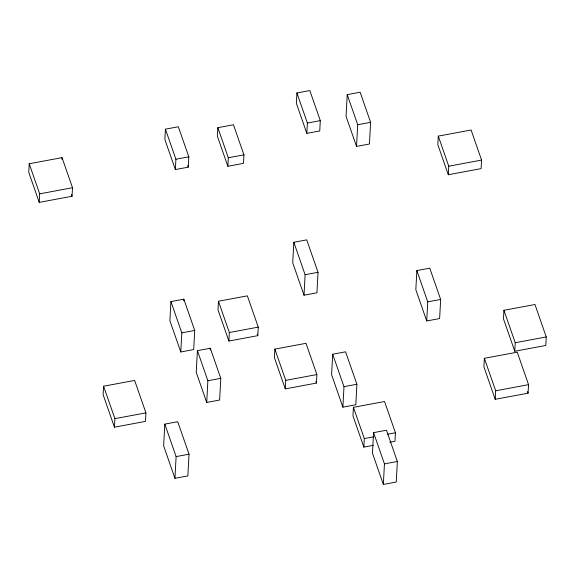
<?xml version="1.0" encoding="UTF-8"?>
<svg xmlns="http://www.w3.org/2000/svg" width="575" height="575" viewBox="0 0 575 575"><rect width="100%" height="100%" fill="white"/><g stroke="black" fill="none" stroke-linecap="round" stroke-linejoin="round"><path stroke-width="0.86" d="M29.21 163.767L28.75 172.299L39.222 202.378L72.047 196.255L72.507 187.723L62.035 157.643L29.21 163.767L39.682 193.847L39.222 202.378M61.942 159.347L62.035 157.643M103.601 386.213L103.141 394.745L114.432 427.182L145.461 421.389L145.921 412.864L134.629 380.427L103.601 386.213L114.892 418.65L114.432 427.182M165.428 129.167L164.874 139.488L175.353 169.567L188.262 167.16L188.816 156.838L178.343 126.759L165.428 129.167L175.907 159.246L175.353 169.567M170.919 301.588L169.891 320.692L180.787 351.972L193.696 349.564L194.724 330.452L183.835 299.173L170.919 301.588L181.815 332.86L180.787 351.972M164.809 424.127L163.645 445.848L174.951 478.321L187.86 475.906L189.031 454.185L177.718 421.712L164.809 424.127L176.115 456.6L174.951 478.321M183.741 300.912L183.835 299.173M197.405 350.664L196.24 372.356L206.713 402.435L219.628 400.02L220.793 378.336L210.313 348.256L197.405 350.664L207.877 380.743L206.713 402.435M217.839 127.679L217.379 136.203L227.858 166.283L243.469 163.372L243.929 154.84L233.457 124.761L217.839 127.679L228.311 157.758L227.858 166.283M210.22 349.988L210.313 348.256M218.45 301.243L217.99 309.774L228.886 341.047L257.808 335.656L258.261 327.125L247.372 295.845L218.45 301.243L229.339 332.522L228.886 341.047M274.864 349.126L274.412 357.657L285.286 388.894L316.415 383.079L316.875 374.555L306.001 343.318L274.864 349.126L285.746 380.363L285.286 388.894M296.916 92.963L296.355 103.284L306.834 133.364L319.743 130.956L320.297 120.635L309.824 90.555L296.916 92.963L307.388 123.043L306.834 133.364M293.818 242.276L292.718 262.775L304.01 295.212L316.926 292.804L318.025 272.306L306.727 239.868L293.818 242.276L305.109 274.713L304.01 295.212M332.688 354.229L331.588 374.728L342.88 407.165L355.796 404.757L356.895 384.258L345.597 351.821L332.688 354.229L343.987 386.666L342.88 407.165M347.228 94.638L346.064 116.33L356.536 146.409L369.445 144.002L370.609 122.31L360.137 92.23L347.228 94.638L357.7 124.718L356.536 146.409M389.785 442.254L394.975 441.291L395.435 432.759L384.553 401.522L353.424 407.33L352.964 415.862L363.846 447.098L373.355 445.323M363.846 447.098L364.298 438.567L353.424 407.33M373.57 432.637L372.463 453.208L383.345 484.445L396.254 482.037L397.361 461.466L386.479 430.229L373.57 432.637L384.445 463.881L383.345 484.445M416.853 270.581L415.826 289.685L426.715 320.965L439.631 318.557L440.651 299.446L429.762 268.173L416.853 270.581L427.743 301.853L426.715 320.965M438.287 136.124L437.827 144.656L448.306 174.735L481.131 168.612L481.584 160.08L471.112 130L438.287 136.124L448.759 166.204L448.306 174.735M484.366 358.304L483.906 366.836L495.212 399.309L528.087 393.178L528.547 384.646L517.241 352.173L484.366 358.304L495.672 390.777L495.212 399.309M503.93 310.292L503.47 318.816L514.762 351.253L545.79 345.46L546.25 336.936L534.958 304.498L503.93 310.292L515.222 342.722L514.762 351.253M307.388 123.043L320.297 120.635M357.7 124.718L370.609 122.31M175.907 159.246L188.816 156.838M228.311 157.758L243.929 154.84M39.682 193.847L72.507 187.723M448.759 166.204L481.584 160.08M305.109 274.713L318.025 272.306M181.815 332.86L194.724 330.452M229.339 332.522L258.261 327.125M427.743 301.853L440.651 299.446M207.877 380.743L220.793 378.336M285.746 380.363L316.875 374.555M515.222 342.722L546.25 336.936M114.892 418.65L145.921 412.864M343.987 386.666L356.895 384.258M495.672 390.777L528.547 384.646M176.115 456.6L189.031 454.185M364.298 438.567L373.815 436.792M387.651 434.211L395.435 432.759M384.445 463.881L397.361 461.466M527.512 391.51L528.087 393.178M315.833 381.39L316.415 383.079M257.219 333.96L257.808 335.656M187.68 165.485L188.262 167.16M71.472 194.58L72.047 196.255"/></g></svg>
